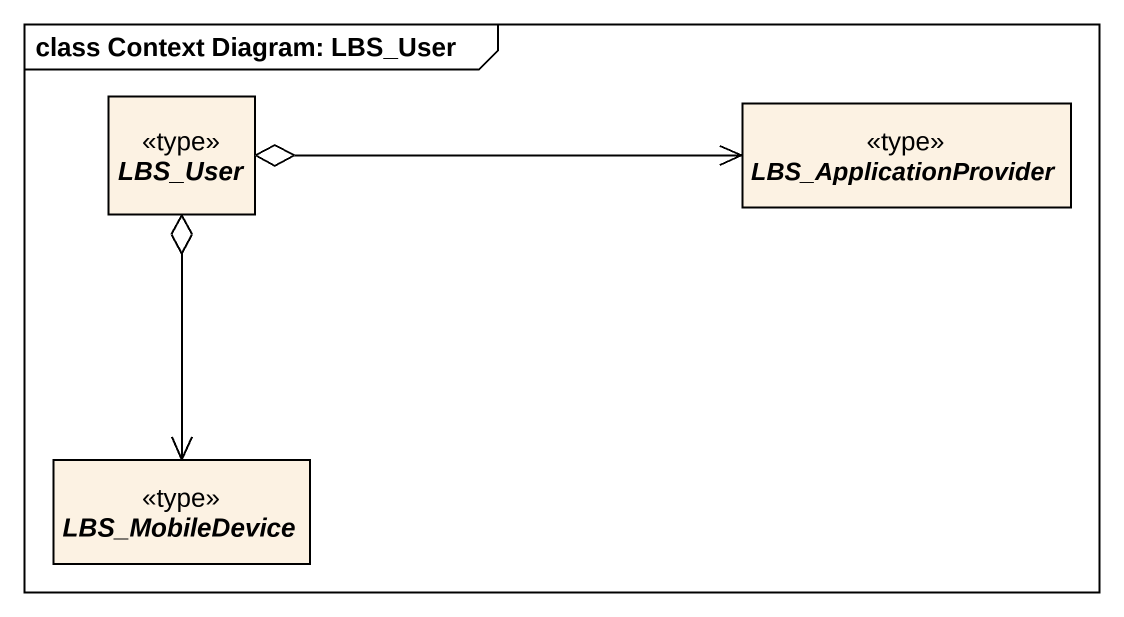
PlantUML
@startuml
mainframe class Context Diagram: LBS_User
hide circle
hide empty members
abstract class LBS_User <<type>>
abstract class LBS_ApplicationProvider <<type>>
abstract class LBS_MobileDevice <<type>>
LBS_User o-right-> LBS_ApplicationProvider
LBS_User o--> LBS_MobileDevice
@enduml
